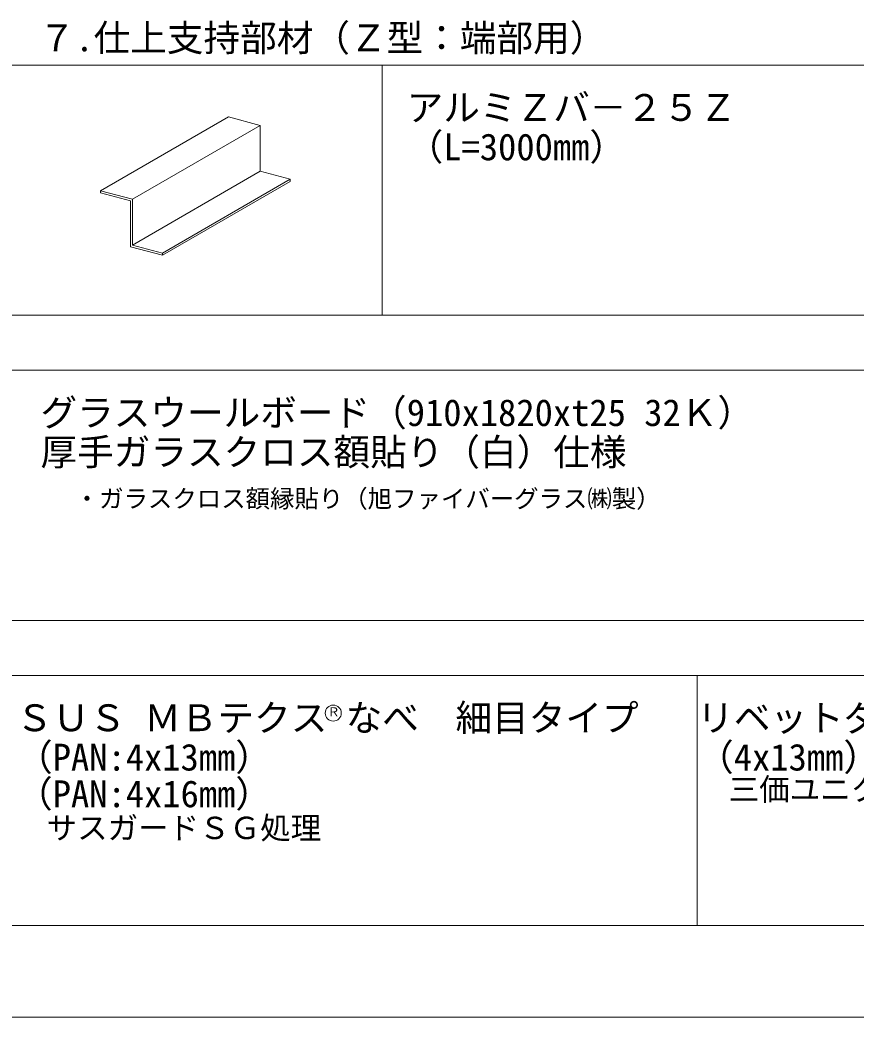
# Model space of a CAD drawing. Units: millimetres at full size; details may follow other scales. Extents: x -1379 to 1379, y -984 to 973.
# Drawn here: x -687.8 to -345.3, y 20.3 to 428.8 of the extents above; entities that cross this region are included whole.
import ezdxf
from ezdxf.enums import TextEntityAlignment as Align

# ---------------------------------------------------------------- set-up
doc = ezdxf.new("R2010")
doc.units = ezdxf.units.MM
doc.header["$LTSCALE"] = 5
for name, color, linetype, lineweight in [('2-2_太線１', 3, 'Continuous', 18), ('5-1_中線', 7, 'Continuous', 18), ('5-2_太線１', 3, 'Continuous', 18), ('5-6_文字', 7, 'Continuous', 18)]:
    doc.layers.add(name, color=color, linetype=linetype, lineweight=lineweight)
doc.styles.add('ＭＳ ゴシック', font='')
doc.styles.get('ＭＳ ゴシック').set_extended_font_data('MS Gothic')

msp = doc.modelspace()

# ---------------------------------------------------------------- linework, layer by layer
at = {"layer": '2-2_太線１'}
msp.add_line((-1378.845, 20.319), (0, 20.319), dxfattribs=at)
at = {"layer": '5-1_中線', "color": 3}
for p, q in [((-654.769, 358.82), (-602.444, 389.03)), ((-589.404, 385.536), (-602.444, 389.03)), ((-641.729, 355.326), (-589.404, 385.536)), ((-641.729, 336.576), (-589.404, 366.786)), ((-577.146, 363.501), (-629.471, 333.291)), ((-629.471, 332.391), (-577.146, 362.601)), ((-577.146, 362.601), (-577.146, 363.501))]:
    msp.add_line(p, q, dxfattribs=at)
at = {"layer": '5-1_中線'}
for p, q in [((-641.729, 355.326), (-654.769, 358.82)), ((-654.769, 357.92), (-654.769, 358.82)), ((-642.511, 354.636), (-654.769, 357.92)), ((-642.511, 335.886), (-642.511, 354.636))]:
    msp.add_line(p, q, dxfattribs=at)
at = {"layer": '5-1_中線', "color": 3}
msp.add_lwpolyline([(-577.146, 363.501), (-589.404, 366.786), (-589.404, 385.536)], dxfattribs=at)
at = {"layer": '5-1_中線'}
for points in [[(-629.471, 333.291), (-641.729, 336.576), (-641.729, 355.326)], [(-642.511, 335.886), (-629.471, 332.391), (-629.471, 333.291)]]:
    msp.add_lwpolyline(points, dxfattribs=at)
at = {"layer": '5-2_太線１'}
for p, q in [((0, 410.27), (-1378.845, 410.27)), ((-1378.845, 307.819), (0, 307.819)), ((0, 285.27), (-1378.845, 285.27)), ((0, 182.819), (-1378.845, 182.819)), ((-1378.845, 182.819), (0, 182.819)), ((0, 160.27), (-1378.845, 160.27)), ((-1378.845, 57.819), (0, 57.819))]:
    msp.add_line(p, q, dxfattribs=at)
at = {"layer": '5-2_太線１', "color": 4, "lineweight": 9}
for p, q in [((-539.423, 410.27), (-539.423, 307.819)), ((-410.419, 160.27), (-410.419, 57.819)), ((-1378.845, 57.819), (0, 57.819))]:
    msp.add_line(p, q, dxfattribs=at)
at = {"layer": '5-2_太線１'}
msp.add_lwpolyline([(0, 307.819), (-1378.845, 307.819), (-1378.845, 182.819)], dxfattribs=at)
at = {"layer": '5-6_文字'}
msp.add_circle((-559.483, 144.829), 3.291, dxfattribs=at)

# ---------------------------------------------------------------- texts
at = {"layer": '5-6_文字', "style": 'ＭＳ ゴシック'}
for s, height, p in [('７.仕上支持部材（Ｚ型：端部用）', 11, (-680.158, 412.643)), ('アルミＺバ－２５Ｚ', 11, (-529.422, 384.125)), ('（L=3000mm）', 11, (-529.422, 367.98)), ('グラスウールボード（910x1820xt25 32Ｋ）', 11, (-679.423, 259.125)), ('厚手ガラスクロス額貼り（白）仕様', 11, (-679.423, 242.98)), ('ＳＵＳ ＭＢテクス なべ\u3000細目タイプ', 11, (-689.423, 134.125)), ('Ｒ', 3.666, (-561.81, 142.461)), ('リベットダンバ', 11, (-410.419, 134.125)), ('（PAN:4x13mm）', 11, (-689.423, 117.98)), ('（4x13mm）', 11, (-410.419, 117.98)), ('（PAN:4x16mm）', 11, (-689.423, 102.98))]:
    msp.add_text(s, height=height, dxfattribs=at).set_placement(p, align=Align.BOTTOM_LEFT)
at = {"layer": '5-6_文字', "color": 4, "style": 'ＭＳ ゴシック'}
for s, height, p in [('・ガラスクロス額縁貼り（旭ファイバーグラス㈱製）', 7.331, (-665.374, 226.835)), ('\u3000三価ユニクロ', 9.164, (-409.996, 106.273)), ('\u3000サスガードＳＧ処理', 9.164, (-689.423, 90.48))]:
    msp.add_text(s, height=height, dxfattribs=at).set_placement(p, align=Align.BOTTOM_LEFT)

doc.saveas('drawing.dxf')
